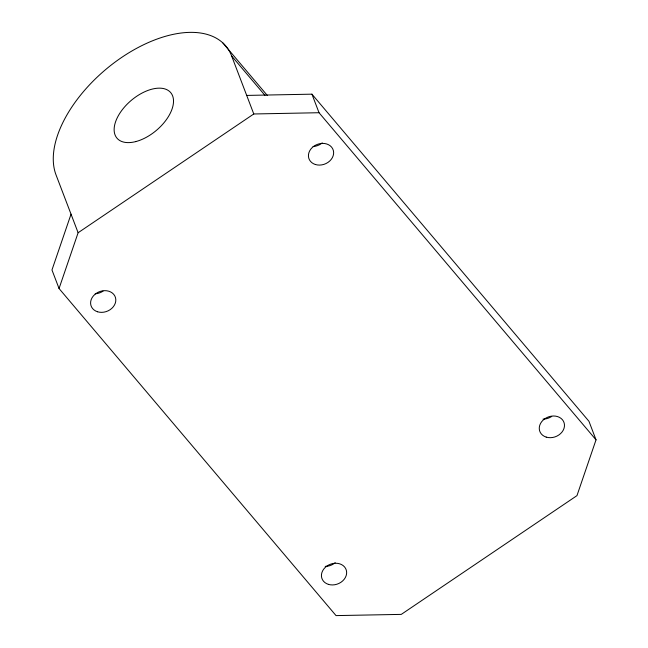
<?xml version="1.0" encoding="UTF-8"?>
<svg xmlns="http://www.w3.org/2000/svg" width="648" height="648" viewBox="0 0 648 648"><rect width="100%" height="100%" fill="white"/><g stroke="black" fill="none" stroke-linecap="round" stroke-linejoin="round"><path stroke-width="0.97" d="M265.008 95.402L231.644 55.995A107.398 59.657 -40.3 0 0 121.678 57.421A107.398 59.657 -40.3 0 0 55.995 174.798L71.037 214.18L51.97 269.965L59.049 288.522L336.037 615.6L401.282 614.385L576.963 495.631L596.03 439.846L588.951 421.281L311.939 94.171L246.702 95.418M59.049 288.522L78.116 232.737L253.781 113.975L319.027 112.72L596.03 439.846M222.92 43.019L267.405 95.548M311.939 94.171L319.027 112.72M231.644 55.995L253.781 113.975M71.037 214.18L78.116 232.737M322.202 142.9A12.887 10.522 -20.9 0 1 313.041 146.545M551.707 416.437A12.887 10.514 -20.9 0 1 543.032 419.102M335.202 562.715A12.887 10.514 -20.9 0 1 325.215 566.384M103.048 291.13A12.887 10.514 -20.9 0 1 95.199 293.779M135.707 141.604A35.227 19.57 -40.3 0 0 172.627 95.912A35.227 19.57 -40.3 0 0 123.128 108.67A35.227 19.57 -40.3 0 0 135.707 141.604M315.365 164.503A12.887 10.522 -20.9 0 0 333.623 152.159A12.887 10.522 -20.9 0 0 314.102 146.059A12.887 10.522 -20.9 0 0 315.365 164.503M546.215 437.108A12.887 10.514 -20.9 0 0 564.465 424.756A12.887 10.514 -20.9 0 0 544.952 418.665A12.887 10.514 -20.9 0 0 546.215 437.108M328.374 584.358A12.887 10.514 -20.9 0 0 346.631 572.014A12.887 10.514 -20.9 0 0 327.119 565.915A12.887 10.514 -20.9 0 0 328.374 584.358M97.54 311.769A12.887 10.514 -20.9 0 0 115.798 299.433A12.887 10.514 -20.9 0 0 96.277 293.333A12.887 10.514 -20.9 0 0 97.54 311.769"/></g></svg>
